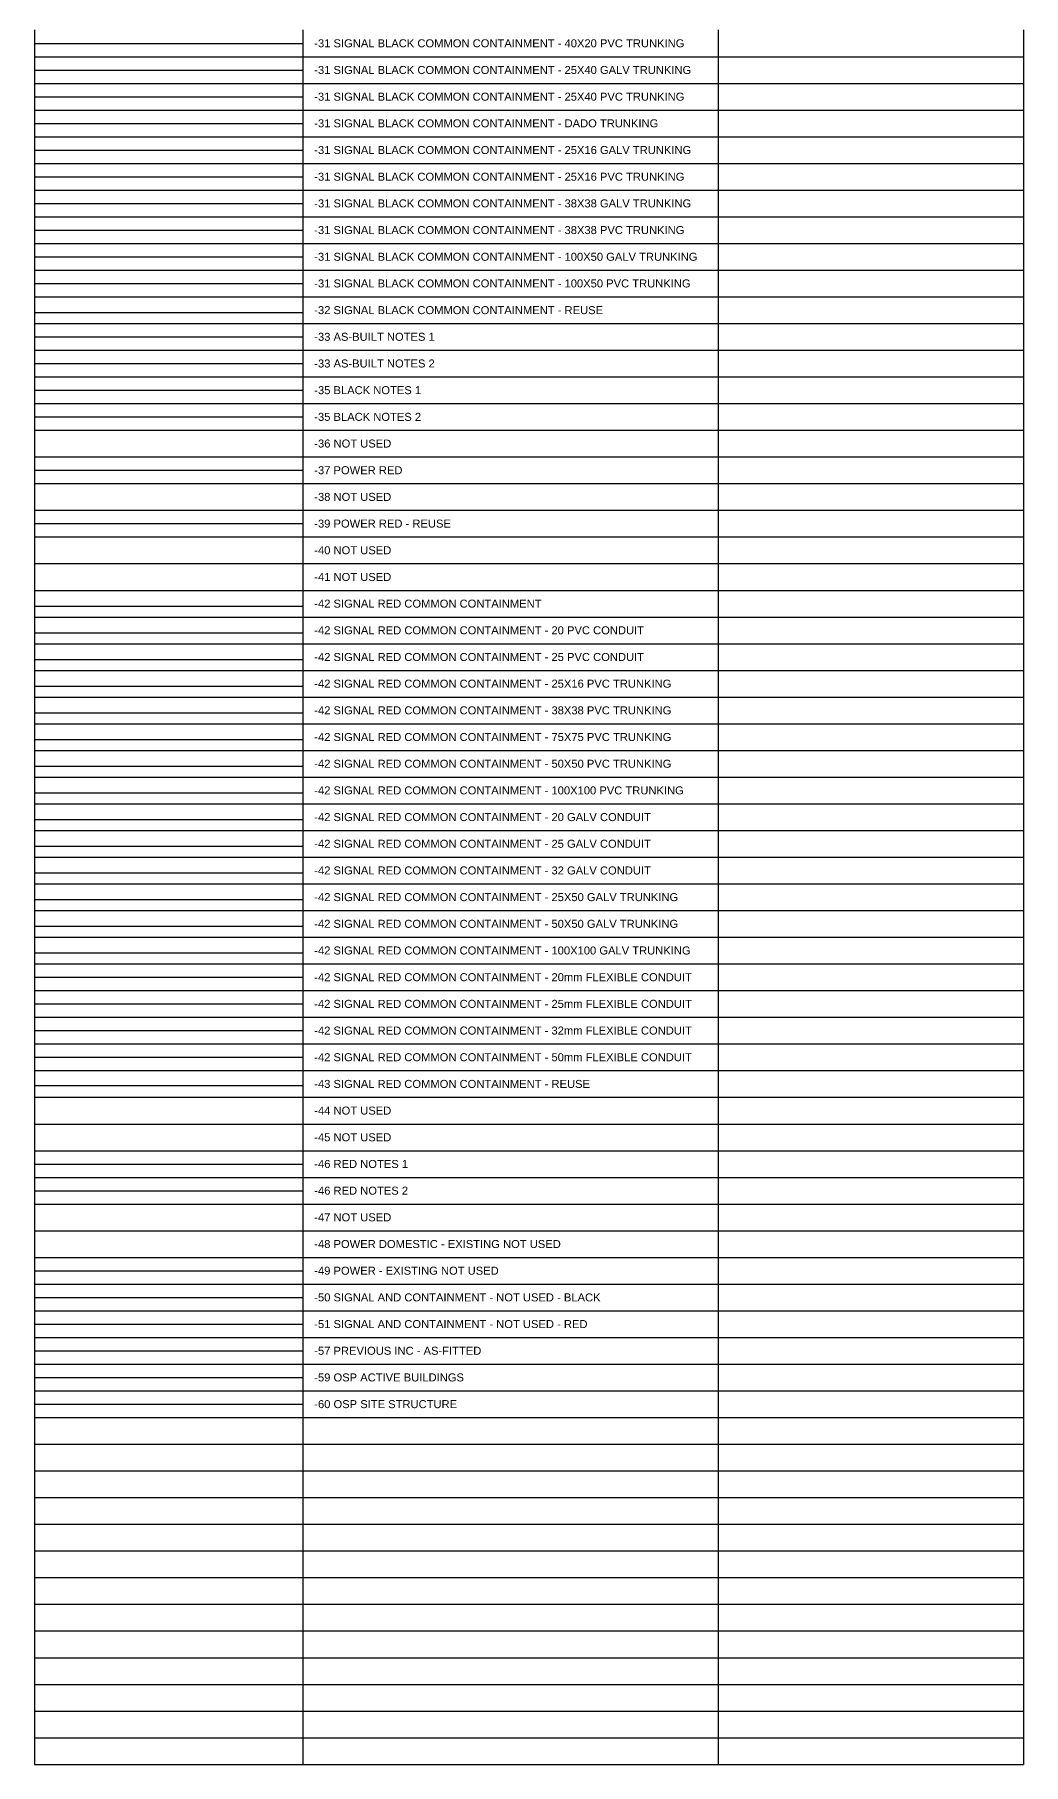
# Model space of a CAD drawing. Header units: millimetres. Extents: x 0 to 21838947, y -10538 to 10000000.
# Drawn here: x 21617026 to 21617397, y 367527 to 368175 of the extents above; entities that cross this region are included whole.
import ezdxf

# ---------------------------------------------------------------- set-up
doc = ezdxf.new("R2010")
doc.units = ezdxf.units.MM
for name, color, linetype, lineweight in [('-00', 7, 'Continuous', 30), ('-31 SIGNAL BLACK COMMON CONTAINMENT - 100X50 GALV TRUNKING', 7, 'GALV100X50TRUNKING', 30), ('-31 SIGNAL BLACK COMMON CONTAINMENT - 100X50 PVC TRUNKING', 7, 'PVC100X50TRUNKING', 30), ('-31 SIGNAL BLACK COMMON CONTAINMENT - 25X16 GALV TRUNKING', 7, 'GALV25X16TRUNKING', 30), ('-31 SIGNAL BLACK COMMON CONTAINMENT - 25X16 PVC TRUNKING', 7, 'PVC25X16TRUNKING', 30), ('-31 SIGNAL BLACK COMMON CONTAINMENT - 25X40 GALV TRUNKING', 7, 'GALV40X25TRUNKING', 30), ('-31 SIGNAL BLACK COMMON CONTAINMENT - 25X40 PVC TRUNKING', 7, 'PVC40X25TRUNKING', 30), ('-31 SIGNAL BLACK COMMON CONTAINMENT - 38X38 GALV TRUNKING', 7, 'GALV38X38TRUNKING', 30), ('-31 SIGNAL BLACK COMMON CONTAINMENT - 38X38 PVC TRUNKING', 7, 'PVC38X38TRUNKING', 30), ('-31 SIGNAL BLACK COMMON CONTAINMENT - 40X20 PVC TRUNKING', 7, 'PVC40X20TRUNKING', 30), ('-31 SIGNAL BLACK COMMON CONTAINMENT - DADO', 7, 'DADOTRUNKING', 30), ('-32 SIGNAL BLACK COMMON CONTAINMENT - REUSE', 5, 'Continuous', 30), ('-33 AS-BUILT NOTES 1', 7, 'Continuous', 30), ('-35 BLACK NOTES 1', 7, 'Continuous', 30), ('-35 BLACK NOTES 2', 7, 'Continuous', 30), ('-37 POWER RED', 1, 'Continuous', 30), ('-39 POWER RED - REUSE', 42, 'Continuous', 30), ('-42 SIGNAL RED COMMON CONTAINMENT', 1, 'Continuous', 30), ('-42 SIGNAL RED COMMON CONTAINMENT - 100X100 GALV TRUNKING', 1, 'GALV100X100TRUNKING', 30), ('-42 SIGNAL RED COMMON CONTAINMENT - 100X100 PVC TRUNKING', 1, 'PVC100X100TRUNKING', 30), ('-42 SIGNAL RED COMMON CONTAINMENT - 20 GALV CONDUIT', 1, 'GALV20CONDUIT', 30), ('-42 SIGNAL RED COMMON CONTAINMENT - 20 PVC CONDUIT', 1, 'PVC20CONDUIT', 30), ('-42 SIGNAL RED COMMON CONTAINMENT - 25 GALV CONDUIT', 1, 'GALV25CONDUIT', 30), ('-42 SIGNAL RED COMMON CONTAINMENT - 25 PVC CONDUIT', 1, 'PVC25CONDUIT', 30), ('-42 SIGNAL RED COMMON CONTAINMENT - 25X16 PVC TRUNKING', 1, 'PVC25X16TRUNKING', 30), ('-42 SIGNAL RED COMMON CONTAINMENT - 25X50 GALV TRUNKING', 1, 'GALV25X50TRUNKING', 30), ('-42 SIGNAL RED COMMON CONTAINMENT - 32 GALV CONDUIT', 1, 'GALV32CONDUIT', 30), ('-42 SIGNAL RED COMMON CONTAINMENT - 38X38 PVC CONDUIT', 1, 'PVC38X38TRUNKING', 30), ('-42 SIGNAL RED COMMON CONTAINMENT - 50X50 GALV TRUNKING', 1, 'GALV50X50TRUNKING', 30), ('-42 SIGNAL RED COMMON CONTAINMENT - 50X50 PVC TRUNKING', 1, 'PVC50X50TRUNKING', 30), ('-42 SIGNAL RED COMMON CONTAINMENT - 75X75 PVC TRUNKING', 1, 'PVC75X75TRUNKING', 30), ('-42 SIGNAL RED COMMON CONTAINMENT - FLEXABLE CONDUIT 20mm', 1, 'FLEX20', 30), ('-42 SIGNAL RED COMMON CONTAINMENT - FLEXABLE CONDUIT 25mm', 1, 'FLEX25', 30), ('-42 SIGNAL RED COMMON CONTAINMENT - FLEXABLE CONDUIT 32mm', 1, 'FLEX32', 30), ('-42 SIGNAL RED COMMON CONTAINMENT - FLEXABLE CONDUIT 50mm', 1, 'FLEX50', 30), ('-43 SIGNAL RED COMMON CONTAINMENT - REUSE', 42, 'Continuous', 30), ('-46 RED NOTES 1', 7, 'Continuous', 30), ('-46 RED NOTES 2', 7, 'Continuous', 30), ('-49 POWER - EXISTING NOT USED', 4, 'Continuous', 30), ('-50 SIGNAL AND CONTAINMENT - NOT USED - BLACK', 4, 'Continuous', 30), ('-51 SIGNAL AND CONTAINMENT - NOT USED - RED', 4, 'Continuous', 30), ('-57 PREVIOUS INC - AS-FITTED', 253, 'Continuous', 30), ('-59 OSP ACTIVE BUILDINGS', 7, 'Continuous', 30), ('-60 OSP SITE STRUCTURE', 8, 'Continuous', 30)]:
    doc.layers.add(name, color=color, linetype=linetype, lineweight=lineweight)
doc.styles.add('1-20', font='ARIAL.TTF', dxfattribs={"height": 50})
doc.styles.add('ARIAL', font='ARIAL.TTF')
doc.linetypes.add('DADOTRUNKING', pattern='A,720,-100,["D A D O",ARIAL,S=60,R=0,X=-54,Y=-30],-250', length=1070)
doc.linetypes.add('FLEX', pattern='A,720,-135,["F L E X",ARIAL,S=60,R=0,X=-78,Y=-30],-300', length=1155)
doc.linetypes.add('FLEX20', pattern='A,720,-135,["FLEX 20",ARIAL,S=60,R=0,X=-78,Y=-30],-300', length=1155)
doc.linetypes.add('FLEX25', pattern='A,720,-135,["FLEX 25",ARIAL,S=60,R=0,X=-78,Y=-30],-300', length=1155)
doc.linetypes.add('FLEX32', pattern='A,720,-135,["FLEX 32",ARIAL,S=60,R=0,X=-78,Y=-30],-300', length=1155)
doc.linetypes.add('FLEX50', pattern='A,720,-135,["FLEX 50",ARIAL,S=60,R=0,X=-78,Y=-30],-300', length=1155)
doc.linetypes.add('GALV100X100TRUNKING', pattern='A,720,-135,["G 1 0 0 T",ARIAL,S=60,R=0,X=-78,Y=-30],-300', length=1155)
doc.linetypes.add('GALV100X50TRUNKING', pattern='A,720,-135,["G100x50",ARIAL,S=60,R=0,X=-78,Y=-30],-320', length=1175)
doc.linetypes.add('GALV20CONDUIT', pattern='A,720,-100,["G 2 0 C",ARIAL,S=60,R=0,X=-54,Y=-30],-250', length=1070)
doc.linetypes.add('GALV25CONDUIT', pattern='A,720,-100,["G 2 5 C",ARIAL,S=60,R=0,X=-54,Y=-30],-250', length=1070)
doc.linetypes.add('GALV25X16TRUNKING', pattern='A,720,-100,["G 1 6 T",ARIAL,S=60,R=0,X=-54,Y=-30],-250', length=1070)
doc.linetypes.add('GALV25X50TRUNKING', pattern='A,720,-100,["G50x25T",ARIAL,S=60,R=0,X=-54,Y=-30],-320', length=1140)
doc.linetypes.add('GALV32CONDUIT', pattern='A,720,-100,["G 3 2 C",ARIAL,S=60,R=0,X=-54,Y=-30],-250', length=1070)
doc.linetypes.add('GALV38X38TRUNKING', pattern='A,720,-100,["G38x38T",ARIAL,S=60,R=0,X=-54,Y=-30],-320', length=1140)
doc.linetypes.add('GALV40X25TRUNKING', pattern='A,720,-100,["G 4 0 T",ARIAL,S=60,R=0,X=-54,Y=-30],-250', length=1070)
doc.linetypes.add('GALV50X50TRUNKING', pattern='A,720,-100,["G 5 0 T",ARIAL,S=60,R=0,X=-54,Y=-30],-250', length=1070)
doc.linetypes.add('PVC100X100TRUNKING', pattern='A,720,-135,["P 1 0 0 T",ARIAL,S=60,R=0,X=-78,Y=-30],-300', length=1155)
doc.linetypes.add('PVC100X50TRUNKING', pattern='A,720,-135,["P100x50",ARIAL,S=60,R=0,X=-78,Y=-30],-320', length=1175)
doc.linetypes.add('PVC20CONDUIT', pattern='A,720,-100,["P 2 0 C",ARIAL,S=60,R=0,X=-54,Y=-30],-250', length=1070)
doc.linetypes.add('PVC25CONDUIT', pattern='A,720,-100,["P 2 5 C",ARIAL,S=60,R=0,X=-54,Y=-30],-250', length=1070)
doc.linetypes.add('PVC25X16TRUNKING', pattern='A,720,-100,["P 1 6 T",ARIAL,S=60,R=0,X=-54,Y=-30],-250', length=1070)
doc.linetypes.add('PVC38X38TRUNKING', pattern='A,720,-100,["P38x38T",ARIAL,S=60,R=0,X=-54,Y=-30],-320', length=1140)
doc.linetypes.add('PVC40X20TRUNKING', pattern='A,720,-100,["P40X20T",ARIAL,S=60,R=0,X=-54,Y=-30],-320', length=1140)
doc.linetypes.add('PVC40X25TRUNKING', pattern='A,720,-100,["P 4 0 T",ARIAL,S=60,R=0,X=-54,Y=-30],-250', length=1070)
doc.linetypes.add('PVC50X50TRUNKING', pattern='A,720,-100,["P 5 0 T",ARIAL,S=60,R=0,X=-54,Y=-30],-250', length=1070)
doc.linetypes.add('PVC75X75TRUNKING', pattern='A,720,-100,["P 7 5 T",ARIAL,S=60,R=0,X=-54,Y=-30],-250', length=1070)

# ---------------------------------------------------------------- blocks, each defined once
blk = doc.blocks.new('Layer Standards')
at = {"layer": '-00', "color": 251}
for p, q in [((772.46, 862.43), (772.46, 852.42)), ((873.05, 862.43), (873.05, 852.42)), ((1028.68, 862.43), (1028.68, 852.42)), ((1143.19, 862.43), (1143.19, 852.42)), ((772.46, 852.42), (772.46, 842.42)), ((873.05, 852.42), (1028.68, 852.42)), ((873.05, 852.42), (873.05, 842.42)), ((1028.68, 852.42), (1143.19, 852.42)), ((1028.68, 852.42), (1028.68, 842.42)), ((1143.19, 852.42), (1143.19, 842.42)), ((772.46, 842.42), (772.46, 832.41)), ((873.05, 842.42), (1028.68, 842.42)), ((873.05, 842.42), (873.05, 832.41)), ((1028.68, 842.42), (1143.19, 842.42)), ((1028.68, 842.42), (1028.68, 832.41)), ((1143.19, 842.42), (1143.19, 832.41)), ((772.46, 832.41), (772.46, 822.41)), ((873.05, 832.41), (1028.68, 832.41)), ((873.05, 832.41), (873.05, 822.41)), ((1028.68, 832.41), (1143.19, 832.41)), ((1028.68, 832.41), (1028.68, 822.41)), ((1143.19, 832.41), (1143.19, 822.41)), ((772.46, 822.41), (772.46, 812.4)), ((873.05, 822.41), (1028.68, 822.41)), ((873.05, 822.41), (873.05, 812.4)), ((1028.68, 822.41), (1143.19, 822.41)), ((1028.68, 822.41), (1028.68, 812.4)), ((1143.19, 822.41), (1143.19, 812.4)), ((772.46, 812.4), (772.46, 802.4)), ((873.05, 812.4), (1028.68, 812.4)), ((873.05, 812.4), (873.05, 802.4)), ((1028.68, 812.4), (1143.19, 812.4)), ((1028.68, 812.4), (1028.68, 802.4)), ((1143.19, 812.4), (1143.19, 802.4)), ((772.46, 802.4), (772.46, 792.39)), ((873.05, 802.4), (1028.68, 802.4)), ((873.05, 802.4), (873.05, 792.39)), ((1028.68, 802.4), (1143.19, 802.4)), ((1028.68, 802.4), (1028.68, 792.39)), ((1143.19, 802.4), (1143.19, 792.39)), ((772.46, 792.39), (772.46, 782.39)), ((873.05, 792.39), (1028.68, 792.39)), ((873.05, 792.39), (873.05, 782.39)), ((1028.68, 792.39), (1143.19, 792.39)), ((1028.68, 792.39), (1028.68, 782.39)), ((1143.19, 792.39), (1143.19, 782.39)), ((772.46, 782.39), (772.46, 772.38)), ((873.05, 782.39), (1028.68, 782.39)), ((873.05, 782.39), (873.05, 772.38)), ((1028.68, 782.39), (1143.19, 782.39)), ((1028.68, 782.39), (1028.68, 772.38)), ((1143.19, 782.39), (1143.19, 772.38)), ((772.46, 772.38), (772.46, 762.38)), ((873.05, 772.38), (1028.68, 772.38)), ((873.05, 772.38), (873.05, 762.38)), ((1028.68, 772.38), (1143.19, 772.38)), ((1028.68, 772.38), (1028.68, 762.38)), ((1143.19, 772.38), (1143.19, 762.38)), ((772.46, 762.38), (772.46, 752.37)), ((873.05, 762.38), (873.05, 752.37)), ((873.05, 762.38), (1028.68, 762.38)), ((1028.68, 762.38), (1028.68, 752.37)), ((1028.68, 762.38), (1143.19, 762.38)), ((1143.19, 762.38), (1143.19, 752.37)), ((772.46, 752.37), (772.46, 742.37)), ((873.05, 752.37), (1028.68, 752.37)), ((873.05, 752.37), (873.05, 742.37)), ((1028.68, 752.37), (1143.19, 752.37)), ((1028.68, 752.37), (1028.68, 742.37)), ((1143.19, 752.37), (1143.19, 742.37)), ((772.46, 742.37), (772.46, 732.36)), ((873.05, 742.37), (1028.68, 742.37)), ((873.05, 742.37), (873.05, 732.36)), ((1028.68, 742.37), (1143.19, 742.37)), ((1028.68, 742.37), (1028.68, 732.36)), ((1143.19, 742.37), (1143.19, 732.36)), ((772.46, 732.36), (772.46, 722.36)), ((873.05, 732.36), (1028.68, 732.36)), ((873.05, 732.36), (873.05, 722.36)), ((1028.68, 732.36), (1143.19, 732.36)), ((1028.68, 732.36), (1028.68, 722.36)), ((1143.19, 732.36), (1143.19, 722.36)), ((772.46, 722.36), (772.46, 712.35)), ((873.05, 722.36), (1028.68, 722.36)), ((873.05, 722.36), (873.05, 712.35)), ((1028.68, 722.36), (1143.19, 722.36)), ((1028.68, 722.36), (1028.68, 712.35)), ((1143.19, 722.36), (1143.19, 712.35)), ((772.46, 712.35), (772.46, 702.35)), ((873.05, 712.35), (1028.68, 712.35)), ((873.05, 712.35), (873.05, 702.35)), ((1028.68, 712.35), (1143.19, 712.35)), ((1028.68, 712.35), (1028.68, 702.35)), ((1143.19, 712.35), (1143.19, 702.35)), ((772.46, 702.35), (772.46, 692.34)), ((873.05, 702.35), (1028.68, 702.35)), ((873.05, 702.35), (873.05, 692.34)), ((1028.68, 702.35), (1143.19, 702.35)), ((1028.68, 702.35), (1028.68, 692.34)), ((1143.19, 702.35), (1143.19, 692.34)), ((772.46, 692.34), (772.46, 682.34)), ((873.05, 692.34), (1028.68, 692.34)), ((873.05, 692.34), (873.05, 682.34)), ((1028.68, 692.34), (1143.19, 692.34)), ((1028.68, 692.34), (1028.68, 682.34)), ((1143.19, 692.34), (1143.19, 682.34)), ((772.46, 682.34), (772.46, 672.33)), ((873.05, 682.34), (1028.68, 682.34)), ((873.05, 682.34), (873.05, 672.33)), ((1028.68, 682.34), (1143.19, 682.34)), ((1028.68, 682.34), (1028.68, 672.33)), ((1143.19, 682.34), (1143.19, 672.33)), ((772.46, 672.33), (772.46, 662.33)), ((873.05, 672.33), (1028.68, 672.33)), ((873.05, 672.33), (873.05, 662.33)), ((1028.68, 672.33), (1143.19, 672.33)), ((1028.68, 672.33), (1028.68, 662.33)), ((1143.19, 672.33), (1143.19, 662.33)), ((772.46, 662.33), (772.46, 652.32)), ((873.05, 662.33), (1028.68, 662.33)), ((873.05, 662.33), (873.05, 652.32)), ((1028.68, 662.33), (1143.19, 662.33)), ((1028.68, 662.33), (1028.68, 652.32)), ((1143.19, 662.33), (1143.19, 652.32)), ((772.46, 652.32), (772.46, 642.32)), ((873.05, 652.32), (1028.68, 652.32)), ((873.05, 652.32), (873.05, 642.32)), ((1028.68, 652.32), (1143.19, 652.32)), ((1028.68, 652.32), (1028.68, 642.32)), ((1143.19, 652.32), (1143.19, 642.32)), ((772.46, 642.32), (772.46, 632.31)), ((873.05, 642.32), (1028.68, 642.32)), ((873.05, 642.32), (873.05, 632.31)), ((1028.68, 642.32), (1143.19, 642.32)), ((1028.68, 642.32), (1028.68, 632.31)), ((1143.19, 642.32), (1143.19, 632.31)), ((772.46, 632.31), (772.46, 622.31)), ((873.05, 632.31), (1028.68, 632.31)), ((873.05, 632.31), (873.05, 622.31)), ((1028.68, 632.31), (1143.19, 632.31)), ((1028.68, 632.31), (1028.68, 622.31)), ((1143.19, 632.31), (1143.19, 622.31)), ((772.46, 622.31), (772.46, 612.3)), ((873.05, 622.31), (1028.68, 622.31)), ((873.05, 622.31), (873.05, 612.3)), ((1028.68, 622.31), (1143.19, 622.31)), ((1028.68, 622.31), (1028.68, 612.3)), ((1143.19, 622.31), (1143.19, 612.3)), ((772.46, 612.3), (772.46, 602.3)), ((873.05, 612.3), (1028.68, 612.3)), ((873.05, 612.3), (873.05, 602.3)), ((1028.68, 612.3), (1143.19, 612.3)), ((1028.68, 612.3), (1028.68, 602.3)), ((1143.19, 612.3), (1143.19, 602.3)), ((772.46, 602.3), (772.46, 592.29)), ((873.05, 602.3), (1028.68, 602.3)), ((873.05, 602.3), (873.05, 592.29)), ((1028.68, 602.3), (1143.19, 602.3)), ((1028.68, 602.3), (1028.68, 592.29)), ((1143.19, 602.3), (1143.19, 592.29)), ((772.46, 592.29), (772.46, 582.29)), ((873.05, 592.29), (1028.68, 592.29)), ((873.05, 592.29), (873.05, 582.29)), ((1028.68, 592.29), (1143.19, 592.29)), ((1028.68, 592.29), (1028.68, 582.29)), ((1143.19, 592.29), (1143.19, 582.29)), ((772.46, 582.29), (772.46, 572.28)), ((873.05, 582.29), (1028.68, 582.29)), ((873.05, 582.29), (873.05, 572.28)), ((1028.68, 582.29), (1143.19, 582.29)), ((1028.68, 582.29), (1028.68, 572.28)), ((1143.19, 582.29), (1143.19, 572.28)), ((772.46, 572.28), (772.46, 562.28)), ((873.05, 572.28), (1028.68, 572.28)), ((873.05, 572.28), (873.05, 562.28)), ((1028.68, 572.28), (1143.19, 572.28)), ((1028.68, 572.28), (1028.68, 562.28)), ((1143.19, 572.28), (1143.19, 562.28)), ((772.46, 562.28), (772.46, 552.27)), ((873.05, 562.28), (1028.68, 562.28)), ((873.05, 562.28), (873.05, 552.27)), ((1028.68, 562.28), (1143.19, 562.28)), ((1028.68, 562.28), (1028.68, 552.27)), ((1143.19, 562.28), (1143.19, 552.27)), ((772.46, 552.27), (772.46, 542.27)), ((873.05, 552.27), (1028.68, 552.27)), ((873.05, 552.27), (873.05, 542.27)), ((1028.68, 552.27), (1143.19, 552.27)), ((1028.68, 552.27), (1028.68, 542.27)), ((1143.19, 552.27), (1143.19, 542.27)), ((772.46, 542.27), (772.46, 532.26)), ((873.05, 542.27), (1028.68, 542.27)), ((873.05, 542.27), (873.05, 532.26)), ((1028.68, 542.27), (1143.19, 542.27)), ((1028.68, 542.27), (1028.68, 532.26)), ((1143.19, 542.27), (1143.19, 532.26)), ((772.46, 532.26), (772.46, 522.26)), ((873.05, 532.26), (1028.68, 532.26)), ((873.05, 532.26), (873.05, 522.26)), ((1028.68, 532.26), (1143.19, 532.26)), ((1028.68, 532.26), (1028.68, 522.26)), ((1143.19, 532.26), (1143.19, 522.26)), ((772.46, 522.26), (772.46, 512.25)), ((873.05, 522.26), (1028.68, 522.26)), ((873.05, 522.26), (873.05, 512.25)), ((1028.68, 522.26), (1143.19, 522.26)), ((1028.68, 522.26), (1028.68, 512.25)), ((1143.19, 522.26), (1143.19, 512.25)), ((772.46, 512.25), (772.46, 502.25)), ((873.05, 512.25), (1028.68, 512.25)), ((873.05, 512.25), (873.05, 502.25)), ((1028.68, 512.25), (1143.19, 512.25)), ((1028.68, 512.25), (1028.68, 502.25)), ((1143.19, 512.25), (1143.19, 502.25)), ((772.46, 502.25), (772.46, 492.24)), ((873.05, 502.25), (1028.68, 502.25)), ((873.05, 502.25), (873.05, 492.24)), ((1028.68, 502.25), (1143.19, 502.25)), ((1028.68, 502.25), (1028.68, 492.24)), ((1143.19, 502.25), (1143.19, 492.24)), ((772.46, 492.24), (772.46, 482.24)), ((873.05, 492.24), (1028.68, 492.24)), ((873.05, 492.24), (873.05, 482.24)), ((1028.68, 492.24), (1143.19, 492.24)), ((1028.68, 492.24), (1028.68, 482.24)), ((1143.19, 492.24), (1143.19, 482.24)), ((772.46, 482.24), (772.46, 472.23)), ((873.05, 482.24), (1028.68, 482.24)), ((873.05, 482.24), (873.05, 472.23)), ((1028.68, 482.24), (1143.19, 482.24)), ((1028.68, 482.24), (1028.68, 472.23)), ((1143.19, 482.24), (1143.19, 472.23)), ((772.46, 472.23), (772.46, 462.23)), ((873.05, 472.23), (873.05, 462.23)), ((873.05, 472.23), (1028.68, 472.23)), ((1028.68, 472.23), (1028.68, 462.23)), ((1028.68, 472.23), (1143.19, 472.23)), ((1143.19, 472.23), (1143.19, 462.23)), ((772.46, 462.23), (772.46, 452.22)), ((873.05, 462.23), (1028.68, 462.23)), ((873.05, 462.23), (873.05, 452.22)), ((1028.68, 462.23), (1143.19, 462.23)), ((1028.68, 462.23), (1028.68, 452.22)), ((1143.19, 462.23), (1143.19, 452.22)), ((772.46, 452.22), (772.46, 442.22)), ((873.05, 452.22), (1028.68, 452.22)), ((873.05, 452.22), (873.05, 442.22)), ((1028.68, 452.22), (1143.19, 452.22)), ((1028.68, 452.22), (1028.68, 442.22)), ((1143.19, 452.22), (1143.19, 442.22)), ((772.46, 442.22), (772.46, 432.21)), ((873.05, 442.22), (1028.68, 442.22)), ((873.05, 442.22), (873.05, 432.21)), ((1028.68, 442.22), (1143.19, 442.22)), ((1028.68, 442.22), (1028.68, 432.21)), ((1143.19, 442.22), (1143.19, 432.21)), ((772.46, 432.21), (772.46, 422.21)), ((873.05, 432.21), (1028.68, 432.21)), ((873.05, 432.21), (873.05, 422.21)), ((1028.68, 432.21), (1143.19, 432.21)), ((1028.68, 432.21), (1028.68, 422.21)), ((1143.19, 432.21), (1143.19, 422.21)), ((772.46, 422.21), (772.46, 412.2)), ((873.05, 422.21), (1028.68, 422.21)), ((873.05, 422.21), (873.05, 412.2)), ((1028.68, 422.21), (1143.19, 422.21)), ((1028.68, 422.21), (1028.68, 412.2)), ((1143.19, 422.21), (1143.19, 412.2)), ((772.46, 412.2), (772.46, 402.2)), ((873.05, 412.2), (1028.68, 412.2)), ((873.05, 412.2), (873.05, 402.2)), ((1028.68, 412.2), (1143.19, 412.2)), ((1028.68, 412.2), (1028.68, 402.2)), ((1143.19, 412.2), (1143.19, 402.2)), ((772.46, 402.2), (772.46, 392.19)), ((873.05, 402.2), (1028.68, 402.2)), ((873.05, 402.2), (873.05, 392.19)), ((1028.68, 402.2), (1143.19, 402.2)), ((1028.68, 402.2), (1028.68, 392.19)), ((1143.19, 402.2), (1143.19, 392.19)), ((772.46, 392.19), (772.46, 382.19)), ((873.05, 392.19), (1028.68, 392.19)), ((873.05, 392.19), (873.05, 382.19)), ((1028.68, 392.19), (1143.19, 392.19)), ((1028.68, 392.19), (1028.68, 382.19)), ((1143.19, 392.19), (1143.19, 382.19)), ((772.46, 382.19), (772.46, 372.18)), ((772.46, 382.19), (772.46, 372.18)), ((873.05, 382.19), (1028.68, 382.19)), ((873.05, 382.19), (873.05, 372.18)), ((873.05, 382.19), (1028.68, 382.19)), ((873.05, 382.19), (873.05, 372.18)), ((1028.68, 382.19), (1143.19, 382.19)), ((1028.68, 382.19), (1028.68, 372.18)), ((1028.68, 382.19), (1143.19, 382.19)), ((1028.68, 382.19), (1028.68, 372.18)), ((1143.19, 382.19), (1143.19, 372.18)), ((1143.19, 382.19), (1143.19, 372.18)), ((772.46, 372.18), (772.46, 362.18)), ((772.46, 372.18), (772.46, 362.18)), ((873.05, 372.18), (1028.68, 372.18)), ((873.05, 372.18), (873.05, 362.18)), ((873.05, 372.18), (1028.68, 372.18)), ((873.05, 372.18), (873.05, 362.18)), ((1028.68, 372.18), (1143.19, 372.18)), ((1028.68, 372.18), (1028.68, 362.18)), ((1028.68, 372.18), (1143.19, 372.18)), ((1028.68, 372.18), (1028.68, 362.18)), ((1143.19, 372.18), (1143.19, 362.18)), ((1143.19, 372.18), (1143.19, 362.18)), ((772.46, 362.18), (772.46, 352.17)), ((772.46, 362.18), (772.46, 352.17)), ((873.05, 362.18), (1028.68, 362.18)), ((873.05, 362.18), (873.05, 352.17)), ((873.05, 362.18), (1028.68, 362.18)), ((873.05, 362.18), (873.05, 352.17)), ((1028.68, 362.18), (1143.19, 362.18)), ((1028.68, 362.18), (1028.68, 352.17)), ((1028.68, 362.18), (1143.19, 362.18)), ((1028.68, 362.18), (1028.68, 352.17)), ((1143.19, 362.18), (1143.19, 352.17)), ((1143.19, 362.18), (1143.19, 352.17)), ((772.46, 352.17), (772.46, 342.17)), ((772.46, 352.17), (772.46, 342.17)), ((772.46, 352.17), (772.46, 342.17)), ((873.05, 352.17), (1028.68, 352.17)), ((873.05, 352.17), (873.05, 342.17)), ((873.05, 352.17), (1028.68, 352.17)), ((873.05, 352.17), (873.05, 342.17)), ((873.05, 352.17), (1028.68, 352.17)), ((873.05, 352.17), (873.05, 342.17)), ((1028.68, 352.17), (1143.19, 352.17)), ((1028.68, 352.17), (1028.68, 342.17)), ((1028.68, 352.17), (1143.19, 352.17)), ((1028.68, 352.17), (1028.68, 342.17)), ((1028.68, 352.17), (1143.19, 352.17)), ((1028.68, 352.17), (1028.68, 342.17)), ((1143.19, 352.17), (1143.19, 342.17)), ((1143.19, 352.17), (1143.19, 342.17)), ((1143.19, 352.17), (1143.19, 342.17)), ((772.46, 342.17), (772.46, 332.16)), ((772.46, 342.17), (772.46, 332.16)), ((873.05, 342.17), (1028.68, 342.17)), ((873.05, 342.17), (873.05, 332.16)), ((873.05, 342.17), (1028.68, 342.17)), ((873.05, 342.17), (873.05, 332.16)), ((1028.68, 342.17), (1143.19, 342.17)), ((1028.68, 342.17), (1028.68, 332.16)), ((1028.68, 342.17), (1143.19, 342.17)), ((1028.68, 342.17), (1028.68, 332.16)), ((1143.19, 342.17), (1143.19, 332.16)), ((1143.19, 342.17), (1143.19, 332.16)), ((772.46, 332.16), (772.46, 322.16)), ((873.05, 332.16), (1028.68, 332.16)), ((873.05, 332.16), (873.05, 322.16)), ((1028.68, 332.16), (1143.19, 332.16)), ((1028.68, 332.16), (1028.68, 322.16)), ((1143.19, 332.16), (1143.19, 322.16)), ((772.46, 322.16), (772.46, 312.15)), ((873.05, 322.16), (1028.68, 322.16)), ((873.05, 322.16), (873.05, 312.15)), ((1028.68, 322.16), (1143.19, 322.16)), ((1028.68, 322.16), (1028.68, 312.15)), ((1143.19, 322.16), (1143.19, 312.15)), ((772.46, 312.15), (772.46, 302.15)), ((873.05, 312.15), (1028.68, 312.15)), ((873.05, 312.15), (873.05, 302.15)), ((1028.68, 312.15), (1143.19, 312.15)), ((1028.68, 312.15), (1028.68, 302.15)), ((1143.19, 312.15), (1143.19, 302.15)), ((772.46, 302.15), (772.46, 292.14)), ((873.05, 302.15), (1028.68, 302.15)), ((873.05, 302.15), (873.05, 292.14)), ((1028.68, 302.15), (1143.19, 302.15)), ((1028.68, 302.15), (1028.68, 292.14)), ((1143.19, 302.15), (1143.19, 292.14)), ((772.46, 292.14), (772.46, 282.14)), ((873.05, 292.14), (1028.68, 292.14)), ((873.05, 292.14), (873.05, 282.14)), ((1028.68, 292.14), (1143.19, 292.14)), ((1028.68, 292.14), (1028.68, 282.14)), ((1143.19, 292.14), (1143.19, 282.14)), ((772.46, 282.14), (772.46, 272.13)), ((873.05, 282.14), (1028.68, 282.14)), ((873.05, 282.14), (873.05, 272.13)), ((1028.68, 282.14), (1143.19, 282.14)), ((1028.68, 282.14), (1028.68, 272.13)), ((1143.19, 282.14), (1143.19, 272.13)), ((772.46, 272.13), (772.46, 262.13)), ((873.05, 272.13), (1028.68, 272.13)), ((873.05, 272.13), (873.05, 262.13)), ((1028.68, 272.13), (1143.19, 272.13)), ((1028.68, 272.13), (1028.68, 262.13)), ((1143.19, 272.13), (1143.19, 262.13)), ((772.46, 262.13), (772.46, 252.12)), ((873.05, 262.13), (1028.68, 262.13)), ((873.05, 262.13), (873.05, 252.12)), ((1028.68, 262.13), (1143.19, 262.13)), ((1028.68, 262.13), (1028.68, 252.12)), ((1143.19, 262.13), (1143.19, 252.12)), ((772.46, 252.12), (772.46, 242.12)), ((873.05, 252.12), (1028.68, 252.12)), ((873.05, 252.12), (873.05, 242.12)), ((1028.68, 252.12), (1143.19, 252.12)), ((1028.68, 252.12), (1028.68, 242.12)), ((1143.19, 252.12), (1143.19, 242.12)), ((772.46, 242.12), (772.46, 232.11)), ((873.05, 242.12), (1028.68, 242.12)), ((873.05, 242.12), (873.05, 232.11)), ((1028.68, 242.12), (1143.19, 242.12)), ((1028.68, 242.12), (1028.68, 232.11)), ((1143.19, 242.12), (1143.19, 232.11)), ((772.46, 232.11), (772.46, 222.11)), ((873.05, 232.11), (1028.68, 232.11)), ((873.05, 232.11), (873.05, 222.11)), ((1028.68, 232.11), (1143.19, 232.11)), ((1028.68, 232.11), (1028.68, 222.11)), ((1143.19, 232.11), (1143.19, 222.11)), ((772.46, 222.11), (772.46, 212.1)), ((873.05, 222.11), (1028.68, 222.11)), ((873.05, 222.11), (873.05, 212.1)), ((1028.68, 222.11), (1143.19, 222.11)), ((1028.68, 222.11), (1028.68, 212.1)), ((1143.19, 222.11), (1143.19, 212.1)), ((873.05, 212.1), (1028.68, 212.1)), ((1028.68, 212.1), (1143.19, 212.1))]:
    blk.add_line(p, q, dxfattribs=at)
at = {"layer": '-00', "color": 251, "ltscale": 0.05}
for p, q in [((772.46, 852.42), (873.05, 852.42)), ((772.46, 842.42), (873.05, 842.42)), ((772.46, 832.41), (873.05, 832.41)), ((772.46, 822.41), (873.05, 822.41)), ((772.46, 812.4), (873.05, 812.4)), ((772.46, 802.4), (873.05, 802.4)), ((772.46, 792.39), (873.05, 792.39)), ((772.46, 782.39), (873.05, 782.39)), ((772.46, 772.38), (873.05, 772.38)), ((772.46, 762.38), (873.05, 762.38)), ((772.46, 752.37), (873.05, 752.37)), ((772.46, 742.37), (873.05, 742.37)), ((772.46, 732.36), (873.05, 732.36)), ((772.46, 722.36), (873.05, 722.36)), ((772.46, 712.35), (873.05, 712.35)), ((772.46, 702.35), (873.05, 702.35)), ((772.46, 692.34), (873.05, 692.34)), ((772.46, 682.34), (873.05, 682.34)), ((772.46, 672.33), (873.05, 672.33)), ((772.46, 662.33), (873.05, 662.33)), ((772.46, 652.32), (873.05, 652.32)), ((772.46, 642.32), (873.05, 642.32)), ((772.46, 632.31), (873.05, 632.31)), ((772.46, 622.31), (873.05, 622.31)), ((772.46, 612.3), (873.05, 612.3)), ((772.46, 602.3), (873.05, 602.3)), ((772.46, 592.29), (873.05, 592.29)), ((772.46, 582.29), (873.05, 582.29)), ((772.46, 572.28), (873.05, 572.28)), ((772.46, 562.28), (873.05, 562.28)), ((772.46, 552.27), (873.05, 552.27)), ((772.46, 542.27), (873.05, 542.27)), ((772.46, 532.26), (873.05, 532.26)), ((772.46, 522.26), (873.05, 522.26)), ((772.46, 512.25), (873.05, 512.25)), ((772.46, 502.25), (873.05, 502.25)), ((772.46, 492.24), (873.05, 492.24)), ((772.46, 482.24), (873.05, 482.24)), ((772.46, 472.23), (873.05, 472.23)), ((772.46, 462.23), (873.05, 462.23)), ((772.46, 452.22), (873.05, 452.22)), ((772.46, 442.22), (873.05, 442.22)), ((772.46, 432.21), (873.05, 432.21)), ((772.46, 422.21), (873.05, 422.21)), ((772.46, 412.2), (873.05, 412.2)), ((772.46, 402.2), (873.05, 402.2)), ((772.46, 392.19), (873.05, 392.19)), ((772.46, 382.19), (873.05, 382.19)), ((772.46, 382.19), (873.05, 382.19)), ((772.46, 372.18), (873.05, 372.18)), ((772.46, 372.18), (873.05, 372.18)), ((772.46, 362.18), (873.05, 362.18)), ((772.46, 362.18), (873.05, 362.18)), ((772.46, 352.17), (873.05, 352.17)), ((772.46, 352.17), (873.05, 352.17)), ((772.46, 352.17), (873.05, 352.17)), ((772.46, 342.17), (873.05, 342.17)), ((772.46, 342.17), (873.05, 342.17)), ((772.46, 332.16), (873.05, 332.16)), ((772.46, 322.16), (873.05, 322.16)), ((772.46, 312.15), (873.05, 312.15)), ((772.46, 302.15), (873.05, 302.15)), ((772.46, 292.14), (873.05, 292.14)), ((772.46, 282.14), (873.05, 282.14)), ((772.46, 272.13), (873.05, 272.13)), ((772.46, 262.13), (873.05, 262.13)), ((772.46, 252.12), (873.05, 252.12)), ((772.46, 242.12), (873.05, 242.12)), ((772.46, 232.11), (873.05, 232.11)), ((772.46, 222.11), (873.05, 222.11)), ((772.46, 212.1), (873.05, 212.1))]:
    blk.add_line(p, q, dxfattribs=at)
at = {"layer": '-31 SIGNAL BLACK COMMON CONTAINMENT - 100X50 GALV TRUNKING', "linetype": 'FLEX', "ltscale": 0.05}
blk.add_lwpolyline([(772.46, 777.38), (873.05, 777.38)], dxfattribs=at)
at = {"layer": '-31 SIGNAL BLACK COMMON CONTAINMENT - 100X50 PVC TRUNKING', "linetype": 'FLEX', "ltscale": 0.05}
blk.add_lwpolyline([(772.46, 767.38), (873.05, 767.38)], dxfattribs=at)
at = {"layer": '-31 SIGNAL BLACK COMMON CONTAINMENT - 25X16 GALV TRUNKING', "linetype": 'FLEX', "ltscale": 0.05}
blk.add_lwpolyline([(772.46, 817.4), (873.05, 817.4)], dxfattribs=at)
at = {"layer": '-31 SIGNAL BLACK COMMON CONTAINMENT - 25X16 PVC TRUNKING', "linetype": 'FLEX', "ltscale": 0.05}
blk.add_lwpolyline([(772.46, 807.4), (873.05, 807.4)], dxfattribs=at)
at = {"layer": '-31 SIGNAL BLACK COMMON CONTAINMENT - 25X40 GALV TRUNKING', "linetype": 'FLEX', "ltscale": 0.05}
blk.add_lwpolyline([(772.46, 847.42), (873.05, 847.42)], dxfattribs=at)
at = {"layer": '-31 SIGNAL BLACK COMMON CONTAINMENT - 25X40 PVC TRUNKING', "linetype": 'FLEX', "ltscale": 0.05}
blk.add_lwpolyline([(772.46, 837.41), (873.05, 837.41)], dxfattribs=at)
at = {"layer": '-31 SIGNAL BLACK COMMON CONTAINMENT - 38X38 GALV TRUNKING', "linetype": 'FLEX', "ltscale": 0.05}
blk.add_lwpolyline([(772.46, 797.39), (873.05, 797.39)], dxfattribs=at)
at = {"layer": '-31 SIGNAL BLACK COMMON CONTAINMENT - 38X38 PVC TRUNKING', "linetype": 'FLEX', "ltscale": 0.05}
blk.add_lwpolyline([(772.46, 787.39), (873.05, 787.39)], dxfattribs=at)
at = {"layer": '-31 SIGNAL BLACK COMMON CONTAINMENT - 40X20 PVC TRUNKING', "linetype": 'FLEX', "ltscale": 0.05}
blk.add_lwpolyline([(772.46, 857.42), (873.05, 857.42)], dxfattribs=at)
at = {"layer": '-31 SIGNAL BLACK COMMON CONTAINMENT - DADO', "linetype": 'FLEX', "ltscale": 0.05}
blk.add_lwpolyline([(772.46, 827.41), (873.05, 827.41)], dxfattribs=at)
at = {"layer": '-32 SIGNAL BLACK COMMON CONTAINMENT - REUSE', "ltscale": 0.05}
blk.add_lwpolyline([(772.46, 756.5), (873.05, 756.5)], dxfattribs=at)
at = {"layer": '-33 AS-BUILT NOTES 1', "ltscale": 0.05}
for points in [[(772.46, 747.37), (873.05, 747.37)], [(772.46, 737.36), (873.05, 737.36)]]:
    blk.add_lwpolyline(points, dxfattribs=at)
at = {"layer": '-35 BLACK NOTES 1', "ltscale": 0.05}
blk.add_lwpolyline([(772.46, 727.36), (873.05, 727.36)], dxfattribs=at)
at = {"layer": '-35 BLACK NOTES 2', "ltscale": 0.05}
blk.add_lwpolyline([(772.46, 717.35), (873.05, 717.35)], dxfattribs=at)
at = {"layer": '-37 POWER RED', "ltscale": 0.05}
blk.add_lwpolyline([(772.46, 697.34), (873.1, 697.34)], dxfattribs=at)
at = {"layer": '-39 POWER RED - REUSE', "ltscale": 0.05}
blk.add_lwpolyline([(772.46, 677.33), (873.05, 677.33)], dxfattribs=at)
at = {"layer": '-42 SIGNAL RED COMMON CONTAINMENT', "ltscale": 0.05}
blk.add_lwpolyline([(772.46, 646.45), (873.05, 646.45)], dxfattribs=at)
at = {"layer": '-42 SIGNAL RED COMMON CONTAINMENT - 100X100 GALV TRUNKING', "ltscale": 0.05}
blk.add_lwpolyline([(772.46, 516.38), (873.05, 516.38)], dxfattribs=at)
at = {"layer": '-42 SIGNAL RED COMMON CONTAINMENT - 100X100 PVC TRUNKING', "ltscale": 0.05}
blk.add_lwpolyline([(772.46, 576.41), (873.05, 576.41)], dxfattribs=at)
at = {"layer": '-42 SIGNAL RED COMMON CONTAINMENT - 20 GALV CONDUIT', "ltscale": 0.05}
blk.add_lwpolyline([(772.46, 566.41), (873.05, 566.41)], dxfattribs=at)
at = {"layer": '-42 SIGNAL RED COMMON CONTAINMENT - 20 PVC CONDUIT', "ltscale": 0.05}
blk.add_lwpolyline([(772.46, 636.44), (873.05, 636.44)], dxfattribs=at)
at = {"layer": '-42 SIGNAL RED COMMON CONTAINMENT - 25 GALV CONDUIT', "ltscale": 0.05}
blk.add_lwpolyline([(772.46, 556.4), (873.05, 556.4)], dxfattribs=at)
at = {"layer": '-42 SIGNAL RED COMMON CONTAINMENT - 25 PVC CONDUIT', "ltscale": 0.05}
blk.add_lwpolyline([(772.46, 626.44), (873.05, 626.44)], dxfattribs=at)
at = {"layer": '-42 SIGNAL RED COMMON CONTAINMENT - 25X16 PVC TRUNKING', "ltscale": 0.05}
blk.add_lwpolyline([(772.46, 616.43), (873.05, 616.43)], dxfattribs=at)
at = {"layer": '-42 SIGNAL RED COMMON CONTAINMENT - 25X50 GALV TRUNKING', "ltscale": 0.05}
blk.add_lwpolyline([(772.46, 536.39), (873.05, 536.39)], dxfattribs=at)
at = {"layer": '-42 SIGNAL RED COMMON CONTAINMENT - 32 GALV CONDUIT', "ltscale": 0.05}
blk.add_lwpolyline([(772.46, 546.4), (873.05, 546.4)], dxfattribs=at)
at = {"layer": '-42 SIGNAL RED COMMON CONTAINMENT - 38X38 PVC CONDUIT', "ltscale": 0.05}
blk.add_lwpolyline([(772.46, 606.43), (873.05, 606.43)], dxfattribs=at)
at = {"layer": '-42 SIGNAL RED COMMON CONTAINMENT - 50X50 GALV TRUNKING', "ltscale": 0.05}
blk.add_lwpolyline([(772.46, 526.39), (873.05, 526.39)], dxfattribs=at)
at = {"layer": '-42 SIGNAL RED COMMON CONTAINMENT - 50X50 PVC TRUNKING', "ltscale": 0.05}
blk.add_lwpolyline([(772.46, 586.42), (873.05, 586.42)], dxfattribs=at)
at = {"layer": '-42 SIGNAL RED COMMON CONTAINMENT - 75X75 PVC TRUNKING', "ltscale": 0.05}
blk.add_lwpolyline([(772.46, 596.42), (873.05, 596.42)], dxfattribs=at)
at = {"layer": '-42 SIGNAL RED COMMON CONTAINMENT - FLEXABLE CONDUIT 20mm', "linetype": 'FLEX', "ltscale": 0.05}
blk.add_lwpolyline([(772.46, 507.25), (873.05, 507.25)], dxfattribs=at)
at = {"layer": '-42 SIGNAL RED COMMON CONTAINMENT - FLEXABLE CONDUIT 25mm', "linetype": 'FLEX', "ltscale": 0.05}
blk.add_lwpolyline([(772.46, 497.25), (873.05, 497.25)], dxfattribs=at)
at = {"layer": '-42 SIGNAL RED COMMON CONTAINMENT - FLEXABLE CONDUIT 32mm', "linetype": 'FLEX', "ltscale": 0.05}
blk.add_lwpolyline([(772.46, 487.24), (873.05, 487.24)], dxfattribs=at)
at = {"layer": '-42 SIGNAL RED COMMON CONTAINMENT - FLEXABLE CONDUIT 50mm', "linetype": 'FLEX', "ltscale": 0.05}
blk.add_lwpolyline([(772.46, 477.24), (873.05, 477.24)], dxfattribs=at)
at = {"layer": '-43 SIGNAL RED COMMON CONTAINMENT - REUSE', "ltscale": 0.05}
blk.add_lwpolyline([(772.46, 466.71), (873.05, 466.71)], dxfattribs=at)
at = {"layer": '-46 RED NOTES 1', "ltscale": 0.05}
blk.add_lwpolyline([(772.46, 437.22), (873.05, 437.22)], dxfattribs=at)
at = {"layer": '-46 RED NOTES 2', "ltscale": 0.05}
blk.add_lwpolyline([(772.46, 427.21), (873.05, 427.21)], dxfattribs=at)
at = {"layer": '-49 POWER - EXISTING NOT USED', "ltscale": 0.05}
blk.add_lwpolyline([(772.46, 397.2), (873.05, 397.2)], dxfattribs=at)
at = {"layer": '-50 SIGNAL AND CONTAINMENT - NOT USED - BLACK', "ltscale": 0.05}
blk.add_lwpolyline([(772.46, 387.19), (873.05, 387.19)], dxfattribs=at)
at = {"layer": '-51 SIGNAL AND CONTAINMENT - NOT USED - RED', "ltscale": 0.05}
blk.add_lwpolyline([(772.46, 377.19), (873.05, 377.19)], dxfattribs=at)
at = {"layer": '-57 PREVIOUS INC - AS-FITTED', "ltscale": 0.05}
blk.add_lwpolyline([(772.46, 367.18), (873.05, 367.18)], dxfattribs=at)
at = {"layer": '-59 OSP ACTIVE BUILDINGS', "ltscale": 0.05}
blk.add_lwpolyline([(772.46, 357.18), (873.05, 357.18)], dxfattribs=at)
at = {"layer": '-60 OSP SITE STRUCTURE', "ltscale": 0.05}
blk.add_lwpolyline([(772.46, 347.17), (873.05, 347.17)], dxfattribs=at)
at = {"layer": '-00', "color": 251, "char_height": 3, "width": 155.5332, "attachment_point": 4, "style": '1-20'}
for s, insert in [('-31 SIGNAL BLACK COMMON CONTAINMENT - 40X20 PVC TRUNKING', (877.31, 857.42)), ('-31 SIGNAL BLACK COMMON CONTAINMENT - 25X40 GALV TRUNKING', (877.31, 847.42)), ('-31 SIGNAL BLACK COMMON CONTAINMENT - 25X40 PVC TRUNKING', (877.31, 837.41)), ('-31 SIGNAL BLACK COMMON CONTAINMENT - DADO TRUNKING', (877.31, 827.41)), ('-31 SIGNAL BLACK COMMON CONTAINMENT - 25X16 GALV TRUNKING', (877.31, 817.4)), ('-31 SIGNAL BLACK COMMON CONTAINMENT - 25X16 PVC TRUNKING', (877.31, 807.4)), ('-31 SIGNAL BLACK COMMON CONTAINMENT - 38X38 GALV TRUNKING', (877.31, 797.39)), ('-31 SIGNAL BLACK COMMON CONTAINMENT - 38X38 PVC TRUNKING', (877.31, 787.39)), ('-31 SIGNAL BLACK COMMON CONTAINMENT - 100X50 GALV TRUNKING', (877.31, 777.38)), ('-31 SIGNAL BLACK COMMON CONTAINMENT - 100X50 PVC TRUNKING', (877.31, 767.38)), ('-32 SIGNAL BLACK COMMON CONTAINMENT - REUSE', (877.31, 757.37)), ('-33 AS-BUILT NOTES 1', (877.31, 747.37)), ('-33 AS-BUILT NOTES 2', (877.31, 737.36)), ('-35 BLACK NOTES 1', (877.31, 727.36)), ('-35 BLACK NOTES 2', (877.31, 717.35)), ('-36 NOT USED', (877.31, 707.35)), ('-37 POWER RED', (877.31, 697.34)), ('-38 NOT USED', (877.31, 687.34)), ('-39 POWER RED - REUSE', (877.31, 677.33)), ('-40 NOT USED', (877.31, 667.33)), ('-41 NOT USED', (877.31, 657.32)), ('-42 SIGNAL RED COMMON CONTAINMENT', (877.31, 647.32)), ('-42 SIGNAL RED COMMON CONTAINMENT - 20 PVC CONDUIT', (877.31, 637.32)), ('-42 SIGNAL RED COMMON CONTAINMENT - 25X16 PVC TRUNKING', (877.31, 617.31)), ('-42 SIGNAL RED COMMON CONTAINMENT - 38X38 PVC TRUNKING', (877.31, 607.3)), ('-42 SIGNAL RED COMMON CONTAINMENT - 75X75 PVC TRUNKING', (877.31, 597.3)), ('-42 SIGNAL RED COMMON CONTAINMENT - 50X50 PVC TRUNKING', (877.31, 587.29)), ('-42 SIGNAL RED COMMON CONTAINMENT - 100X100 PVC TRUNKING', (877.31, 577.29)), ('-42 SIGNAL RED COMMON CONTAINMENT - 20 GALV CONDUIT', (877.31, 567.28)), ('-42 SIGNAL RED COMMON CONTAINMENT - 25 GALV CONDUIT', (877.31, 557.28)), ('-42 SIGNAL RED COMMON CONTAINMENT - 32 GALV CONDUIT', (877.31, 547.27)), ('-42 SIGNAL RED COMMON CONTAINMENT - 25X50 GALV TRUNKING', (877.31, 537.27)), ('-42 SIGNAL RED COMMON CONTAINMENT - 50X50 GALV TRUNKING', (877.31, 527.26)), ('-42 SIGNAL RED COMMON CONTAINMENT - 100X100 GALV TRUNKING', (877.31, 517.26)), ('-42 SIGNAL RED COMMON CONTAINMENT - 20mm FLEXIBLE CONDUIT', (877.31, 507.25)), ('-42 SIGNAL RED COMMON CONTAINMENT - 25mm FLEXIBLE CONDUIT', (877.31, 497.25)), ('-42 SIGNAL RED COMMON CONTAINMENT - 32mm FLEXIBLE CONDUIT', (877.31, 487.24)), ('-42 SIGNAL RED COMMON CONTAINMENT - 50mm FLEXIBLE CONDUIT', (877.31, 477.24)), ('-43 SIGNAL RED COMMON CONTAINMENT - REUSE', (877.31, 467.23)), ('-44 NOT USED', (877.31, 457.23)), ('-45 NOT USED', (877.31, 447.22)), ('-46 RED NOTES 1', (877.31, 437.22)), ('-46 RED NOTES 2', (877.31, 427.21)), ('-47 NOT USED', (877.31, 417.21)), ('-48 POWER DOMESTIC - EXISTING NOT USED', (877.31, 407.2)), ('-49 POWER - EXISTING NOT USED', (877.31, 397.2)), ('-50 SIGNAL AND CONTAINMENT - NOT USED - BLACK', (877.31, 387.19)), ('-51 SIGNAL AND CONTAINMENT - NOT USED - RED', (877.31, 377.19)), ('-57 PREVIOUS INC - AS-FITTED', (877.31, 367.18)), ('-59 OSP ACTIVE BUILDINGS', (877.31, 357.18)), ('-60 OSP SITE STRUCTURE', (877.31, 347.17))]:
    blk.add_mtext(s, dxfattribs=dict(at, insert=insert))
at = {"layer": '-00', "color": 251, "insert": (877.31, 627.31), "char_height": 3, "width": 155.5332, "attachment_point": 4}
blk.add_mtext('{\\fArial|b0|i0|c0|p34;-42 SIGNAL RED COMMON CONTAINMENT - 25 PVC CONDUIT}', dxfattribs=at)

msp = doc.modelspace()

# ---------------------------------------------------------------- block references
at = {"layer": '-00'}
msp.add_blockref('Layer Standards', (21616253.93, 367314.58), dxfattribs=at)

doc.saveas('drawing.dxf')
